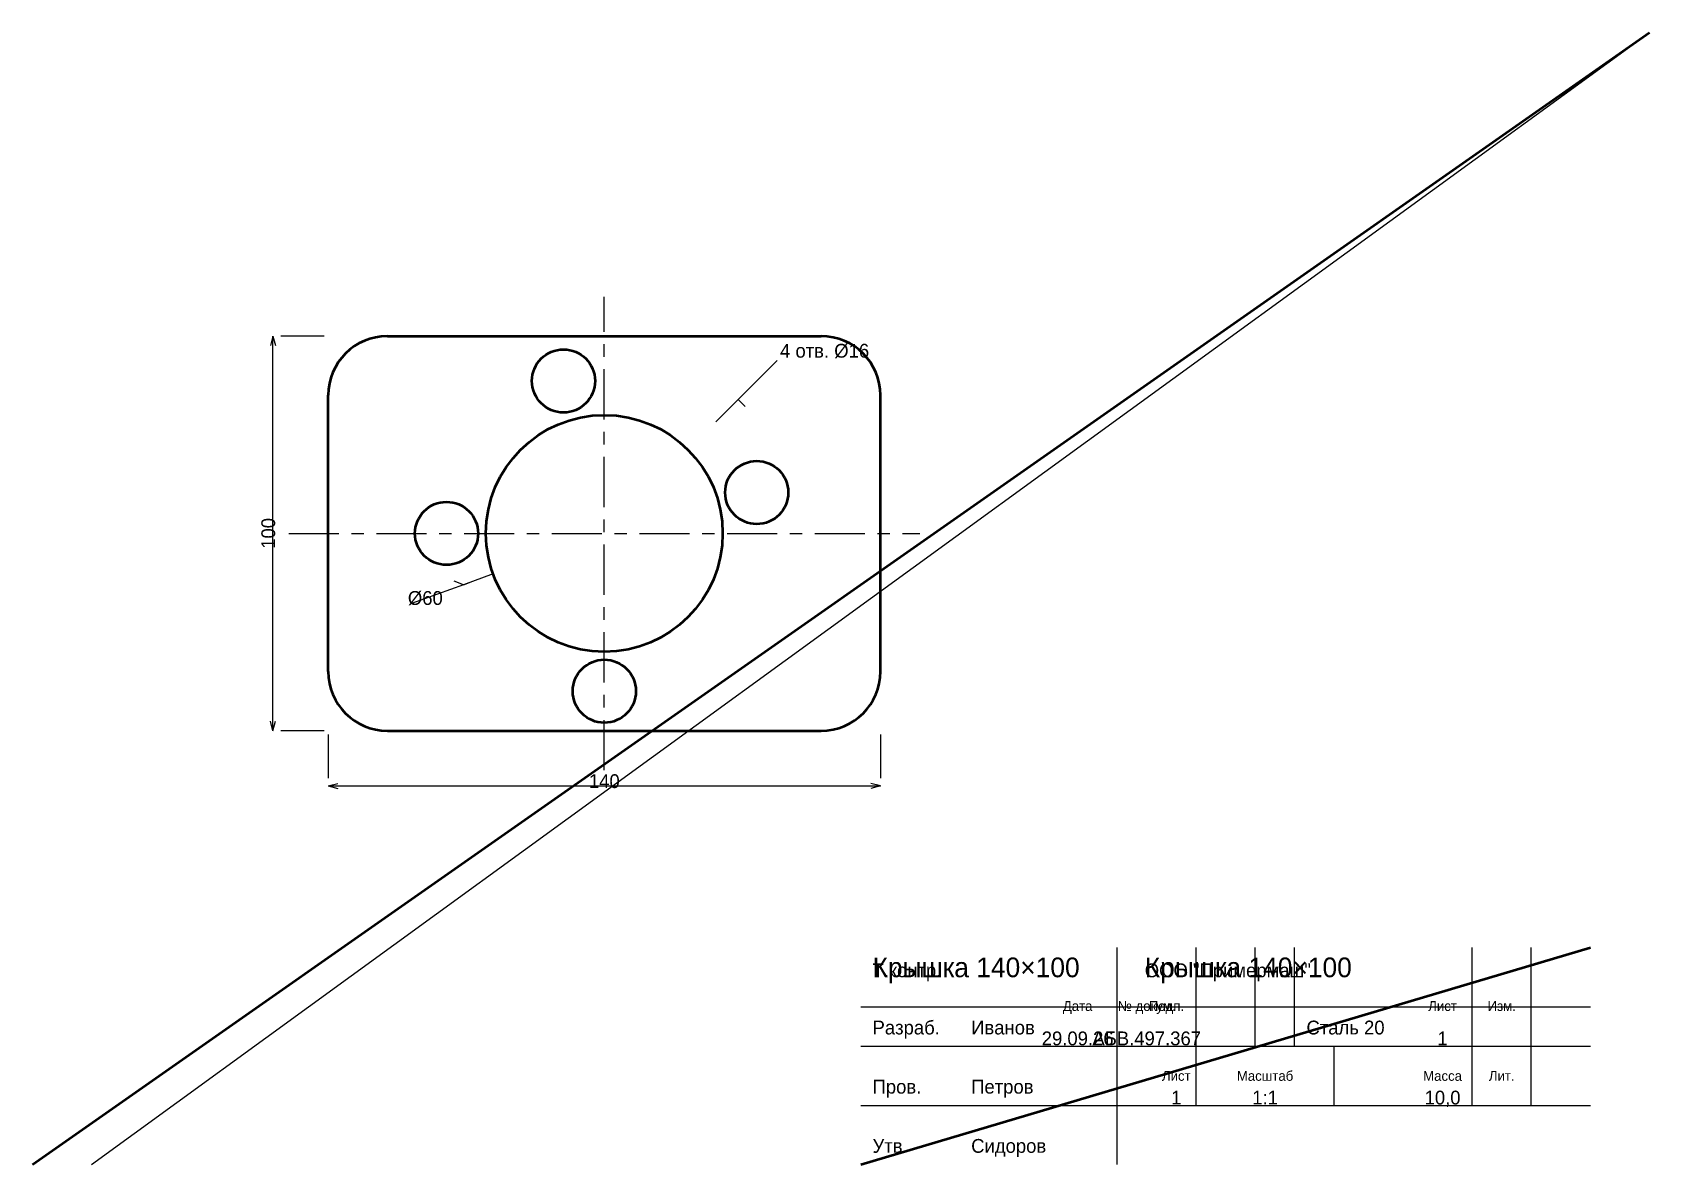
# Model space of a CAD drawing. Header units: millimetres. Extents: x 5 to 415, y 5 to 292.
import ezdxf
from ezdxf.enums import TextEntityAlignment as Align

# ---------------------------------------------------------------- set-up
doc = ezdxf.new("R2010")
doc.units = ezdxf.units.MM
doc.linetypes.add('CENTER', pattern=[22.225, 12.7, -3.175, 3.175, -3.175])
for name, color, linetype, lineweight in [('AXIS', 7, 'CENTER', 25), ('DIMS', 7, 'CONTINUOUS', 25), ('MAIN', 7, 'CONTINUOUS', 50), ('TEXT', 7, 'CONTINUOUS', 25), ('THIN', 7, 'CONTINUOUS', 25)]:
    doc.layers.add(name, color=color, linetype=linetype, lineweight=lineweight)

msp = doc.modelspace()

# ---------------------------------------------------------------- linework, layer by layer
at = {"layer": 'AXIS', "linetype": 'CENTER', "lineweight": 25}
for p, q in [((150, 105), (150, 225)), ((70, 165), (230, 165))]:
    msp.add_line(p, q, dxfattribs=at)
at = {"layer": 'DIMS', "linetype": 'CONTINUOUS', "lineweight": 25}
for p, q in [((66, 215), (65.353, 212.585)), ((66, 115), (66, 215)), ((66, 215), (66.647, 212.585)), ((79, 215), (68, 215)), ((183.941, 198.941), (193.841, 208.841)), ((178.284, 193.284), (183.941, 198.941)), ((183.941, 198.941), (182.173, 197.173)), ((183.941, 198.941), (185.709, 197.173)), ((114.292, 152.003), (101.136, 147.215)), ((114.292, 152.003), (111.942, 152.858)), ((121.809, 154.739), (114.292, 152.003)), ((114.292, 152.003), (116.641, 152.858)), ((66, 115), (65.353, 117.415)), ((66, 115), (66.647, 117.415)), ((79, 115), (68, 115)), ((80, 114), (80, 103)), ((220, 114), (220, 103)), ((80, 101), (82.415, 101.647)), ((80, 101), (220, 101)), ((80, 101), (82.415, 100.353)), ((220, 101), (217.585, 101.647)), ((220, 101), (217.585, 100.353))]:
    msp.add_line(p, q, dxfattribs=at)
at = {"layer": 'MAIN', "linetype": 'CONTINUOUS', "lineweight": 50}
for p, q in [((5, 5), (415, 292)), ((95, 215), (205, 215)), ((80, 130), (80, 200)), ((220, 130), (220, 200)), ((95, 115), (205, 115)), ((215, 5), (400, 60))]:
    msp.add_line(p, q, dxfattribs=at)
for centre, radius in [((139.647, 203.637), 8), ((150, 165), 30), ((188.637, 175.353), 8), ((110, 165), 8), ((150, 125), 8)]:
    msp.add_circle(centre, radius, dxfattribs=at)
for centre, start, end in [((95, 200), 90, 180), ((205, 200), 0, 90), ((95, 130), 180, 270), ((205, 130), 270, 360)]:
    msp.add_arc(centre, 15, start, end, dxfattribs=at)
at = {"layer": 'THIN', "linetype": 'CONTINUOUS', "lineweight": 25}
for p, q in [((20, 5), (415, 292)), ((280, 5), (280, 60)), ((300, 35), (300, 60)), ((315, 35), (315, 60)), ((325, 35), (325, 60)), ((370, 35), (370, 60)), ((385, 35), (385, 60)), ((215, 45), (400, 45)), ((215, 35), (400, 35)), ((300, 20), (300, 35)), ((335, 20), (335, 35)), ((370, 20), (370, 35)), ((385, 20), (385, 35)), ((215, 20), (400, 20))]:
    msp.add_line(p, q, dxfattribs=at)

# ---------------------------------------------------------------- texts
at = {"layer": 'DIMS', "linetype": 'CONTINUOUS', "lineweight": 25}
for s, p in [('4 отв. %%c16', (194.548, 209.548)), ('%%c60', (100.196, 146.873))]:
    msp.add_text(s, height=3.5, dxfattribs=at).set_placement(p)
msp.add_text('100', height=3.5, rotation=90, dxfattribs=at).set_placement((64.8, 165), align=Align.MIDDLE_CENTER)
msp.add_text('140', height=3.5, dxfattribs=at).set_placement((150, 102.2), align=Align.MIDDLE_CENTER)
at = {"layer": 'TEXT', "linetype": 'CONTINUOUS', "lineweight": 25}
for s, height, p in [('Крышка 140×100', 5, (218, 52.5)), ('Крышка 140×100', 5, (287, 52.5)), ('Т.контр.', 3.5, (218, 52.5)), ('ООО "Примермаш"', 3.5, (287, 52.5)), ('Разраб.', 3.5, (218, 38)), ('Иванов', 3.5, (243, 38)), ('Сталь 20', 3.5, (328, 38)), ('Пров.', 3.5, (218, 23)), ('Петров', 3.5, (243, 23)), ('Утв.', 3.5, (218, 8)), ('Сидоров', 3.5, (243, 8))]:
    msp.add_text(s, height=height, dxfattribs=at).set_placement(p)
for s, height, p in [('Дата', 2.5, (270, 45.2)), ('№ докум.', 2.5, (287.5, 45.2)), ('Подп.', 2.5, (292.5, 45.2)), ('Лист', 2.5, (362.5, 45.2)), ('Изм.', 2.5, (377.5, 45.2)), ('29.09.26', 3.5, (270, 37)), ('АБВ.497.367', 3.5, (287.5, 37)), ('1', 3.5, (362.5, 37)), ('Лист', 2.5, (295, 27.5)), ('Масштаб', 2.5, (317.5, 27.5)), ('Масса', 2.5, (362.5, 27.5)), ('Лит.', 2.5, (377.5, 27.5)), ('1', 3.5, (295, 22)), ('1:1', 3.5, (317.5, 22)), ('10,0', 3.5, (362.5, 22))]:
    msp.add_text(s, height=height, dxfattribs=at).set_placement(p, align=Align.MIDDLE_CENTER)

doc.saveas('drawing.dxf')
